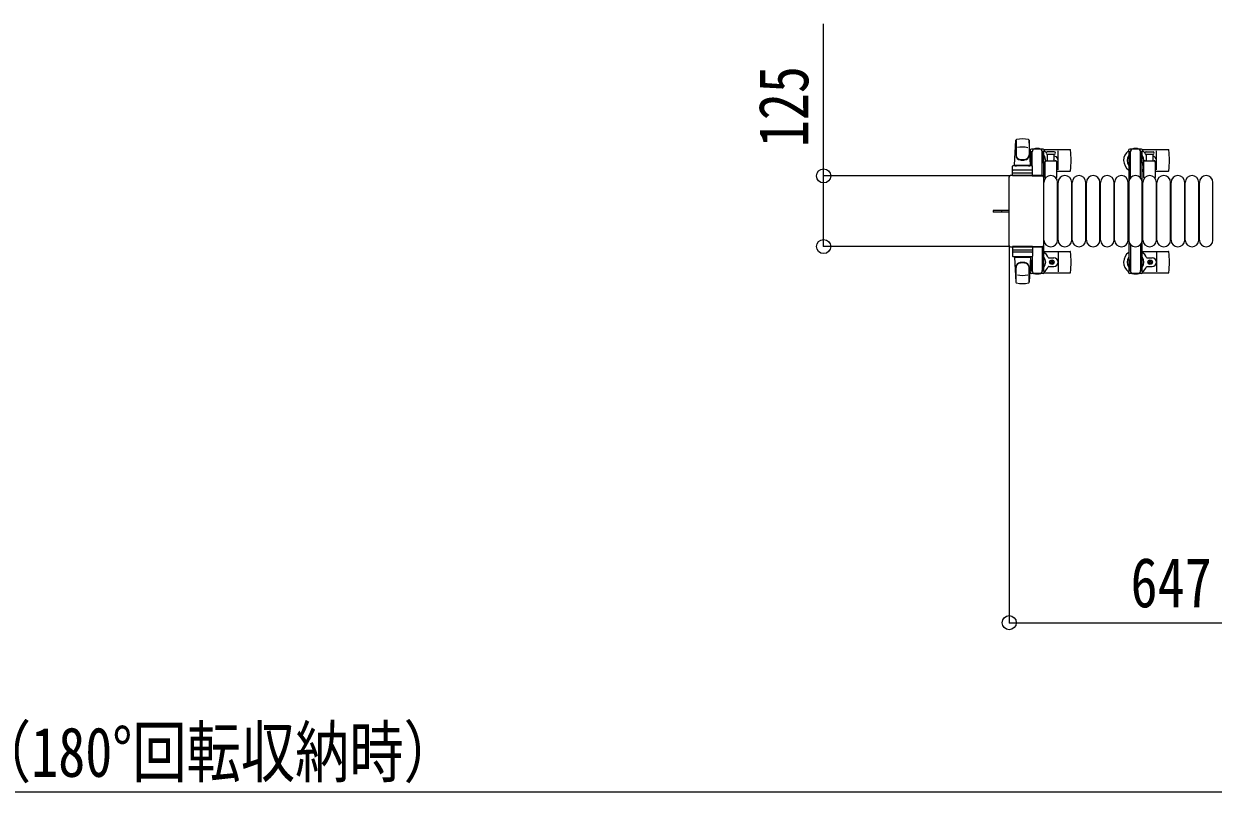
# Model space of a CAD drawing. Units: millimetres, scale not verified. Extents: x -16820 to 16820, y -11880 to 11880.
# Drawn here: x -1559 to 546, y 1302 to 2662 of the extents above; entities that cross this region are included whole.
import ezdxf
from ezdxf.enums import TextEntityAlignment as Align

# ---------------------------------------------------------------- set-up
doc = ezdxf.new("R2010")
doc.units = ezdxf.units.MM
doc.header["$LTSCALE"] = 50
for name, color, linetype in [('0-3_YKK_13', 4, 'Continuous'), ('0-4_YKK_A1', 4, 'Continuous'), ('0-5_YKK_D', 6, 'Continuous')]:
    doc.layers.add(name, color=color, linetype=linetype)
doc.styles.add('ＭＳ ゴシック', font='')
doc.styles.get('ＭＳ ゴシック').set_extended_font_data('MS Gothic')

msp = doc.modelspace()

# ---------------------------------------------------------------- linework, layer by layer
at = {"layer": '0-3_YKK_13'}
for p, q in [((194.08, 2411.5), (196.51, 2455.53)), ((196.58, 2455.11), (196.58, 2429.37)), ((219.58, 2455.88), (219.58, 2428.69)), ((222.08, 2411.5), (219.64, 2455.53)), ((223.28, 2431.7), (224.08, 2431.7)), ((223.28, 2421.19), (223.28, 2431.7)), ((224.88, 2415.2), (223.28, 2421.19)), ((244.38, 2440), (223.78, 2440)), ((224.08, 2418.2), (224.08, 2435.2)), ((225.08, 2410.37), (225.08, 2435)), ((243.08, 2435.2), (246.38, 2435.2)), ((243.08, 2392.5), (243.08, 2435)), ((243.27, 2415.2), (244.88, 2421.19)), ((244.08, 2418.2), (244.08, 2435.2)), ((244.88, 2431.7), (244.08, 2431.7)), ((244.88, 2421.19), (244.88, 2431.7)), ((246.11, 2439), (292.17, 2439)), ((246.38, 2435.2), (246.38, 2438)), ((251.83, 2431), (264.33, 2431)), ((252.58, 2419.5), (252.58, 2431)), ((263.58, 2431), (263.58, 2419.5)), ((271.08, 2403), (271.08, 2437)), ((397.28, 2431.7), (398.08, 2431.7)), ((397.28, 2421.19), (397.28, 2431.7)), ((398.88, 2415.2), (397.28, 2421.19)), ((418.38, 2440), (397.78, 2440)), ((398.08, 2418.2), (398.08, 2435.2)), ((399.08, 2388.94), (399.08, 2435)), ((417.08, 2435.2), (420.38, 2435.2)), ((417.08, 2388.94), (417.08, 2435)), ((417.27, 2415.2), (418.88, 2421.19)), ((418.08, 2418.2), (418.08, 2435.2)), ((418.88, 2431.7), (418.08, 2431.7)), ((418.88, 2421.19), (418.88, 2431.7)), ((420.11, 2439), (466.17, 2439)), ((420.38, 2435.2), (420.38, 2438)), ((426.83, 2435), (439.33, 2435)), ((426.83, 2431), (439.33, 2431)), ((427.58, 2419.5), (427.58, 2431)), ((438.58, 2431), (438.58, 2419.5)), ((445.08, 2403), (445.08, 2437)), ((190.58, 2392.5), (190.58, 2409.5)), ((224.58, 2410.5), (191.58, 2410.5)), ((224.58, 2402.5), (191.58, 2402.5)), ((194.08, 2411.5), (222.08, 2411.5)), ((195.08, 2410.5), (195.08, 2411.5)), ((195.08, 2411.5), (221.08, 2411.5)), ((195.08, 2410.5), (197.48, 2410.5)), ((218.68, 2410.5), (221.08, 2410.5)), ((221.08, 2410.5), (221.08, 2411.5)), ((224.88, 2415.2), (225.08, 2415.2)), ((225.58, 2392.5), (225.58, 2409.5)), ((243.27, 2415.2), (243.08, 2415.2)), ((246.08, 2401), (248.08, 2401)), ((248.08, 2389.67), (248.08, 2417.5)), ((250.08, 2419.5), (266.08, 2419.5)), ((268.08, 2417.5), (268.08, 2389.67)), ((268.08, 2401), (292.17, 2401)), ((398.88, 2415.2), (399.08, 2415.2)), ((417.27, 2415.2), (417.08, 2415.2)), ((420.08, 2401), (423.08, 2401)), ((423.08, 2389.67), (423.08, 2417.5)), ((425.08, 2419.5), (441.08, 2419.5)), ((443.08, 2417.5), (443.08, 2389.67)), ((443.08, 2401), (466.17, 2401)), ((184.08, 2390.5), (184.08, 2269.5)), ((184.08, 2390.5), (184.08, 2390.5)), ((243.08, 2393), (186.57, 2393)), ((186.57, 2393), (186.57, 2393)), ((225.58, 2392.5), (190.58, 2392.5)), ((191.52, 2398), (224.69, 2398)), ((225.08, 2392.5), (243.08, 2392.5)), ((243.08, 2393), (243.08, 2393)), ((245.58, 2269.5), (245.58, 2390.5)), ((245.58, 2390.5), (245.58, 2390.5)), ((246.08, 2279), (246.08, 2381)), ((270.08, 2279), (270.08, 2381)), ((271.08, 2279), (271.08, 2381)), ((295.08, 2279), (295.08, 2381)), ((296.08, 2279), (296.08, 2381)), ((320.08, 2279), (320.08, 2381)), ((321.08, 2279), (321.08, 2381)), ((345.08, 2279), (345.08, 2381)), ((346.08, 2279), (346.08, 2381)), ((370.08, 2279), (370.08, 2381)), ((371.08, 2279), (371.08, 2381)), ((395.08, 2279), (395.08, 2381)), ((396.08, 2279), (396.08, 2381)), ((420.08, 2279), (420.08, 2381)), ((421.08, 2279), (421.08, 2381)), ((445.08, 2279), (445.08, 2381)), ((446.08, 2279), (446.08, 2381)), ((470.08, 2279), (470.08, 2381)), ((471.08, 2279), (471.08, 2381)), ((495.08, 2279), (495.08, 2381)), ((496.08, 2279), (496.08, 2381)), ((520.08, 2279), (520.08, 2381)), ((521.08, 2279), (521.08, 2381)), ((545.08, 2279), (545.08, 2381)), ((156.08, 2331.5), (156.08, 2328.5)), ((171.58, 2328.5), (156.08, 2328.5)), ((170.93, 2331.5), (170.93, 2328.5)), ((184.08, 2328.5), (171.58, 2328.5)), ((184.08, 2269.5), (184.08, 2269.5)), ((186.57, 2267), (243.08, 2267)), ((186.57, 2267), (186.57, 2267)), ((225.58, 2267.5), (190.58, 2267.5)), ((190.58, 2267.5), (190.58, 2250.5)), ((191.52, 2262), (224.69, 2262)), ((224.58, 2257.5), (191.58, 2257.5)), ((225.08, 2267.5), (243.08, 2267.5)), ((225.58, 2267.5), (225.58, 2250.5)), ((243.08, 2267.5), (243.08, 2225)), ((243.08, 2267), (243.08, 2267)), ((245.58, 2269.5), (245.58, 2269.5)), ((246.08, 2259), (292.17, 2259)), ((271.08, 2257), (271.08, 2223)), ((399.08, 2271.06), (399.08, 2225)), ((417.08, 2271.06), (417.08, 2225)), ((420.08, 2259), (466.17, 2259)), ((445.08, 2257), (445.08, 2223)), ((224.58, 2249.5), (191.58, 2249.5)), ((194.08, 2248.5), (222.08, 2248.5)), ((194.08, 2248.5), (196.51, 2204.47)), ((195.08, 2249.5), (197.48, 2249.5)), ((195.08, 2249.5), (195.08, 2248.5)), ((195.08, 2248.5), (221.08, 2248.5)), ((218.68, 2249.5), (221.08, 2249.5)), ((222.08, 2248.5), (219.64, 2204.47)), ((221.08, 2249.5), (221.08, 2248.5)), ((224.88, 2244.8), (223.28, 2238.81)), ((223.28, 2238.81), (223.28, 2228.3)), ((224.08, 2241.8), (224.08, 2224.8)), ((224.88, 2244.8), (225.08, 2244.8)), ((225.08, 2249.63), (225.08, 2225)), ((243.27, 2244.8), (243.08, 2244.8)), ((243.27, 2244.8), (244.88, 2238.81)), ((244.08, 2241.8), (244.08, 2224.8)), ((244.88, 2238.81), (244.88, 2228.3)), ((254.37, 2247.5), (263.58, 2247.5)), ((254.37, 2232.5), (263.58, 2232.5)), ((258.76, 2239.56), (257.88, 2239.56)), ((261.4, 2240.44), (262.28, 2240.44)), ((398.88, 2244.8), (397.28, 2238.81)), ((397.28, 2238.81), (397.28, 2228.3)), ((398.08, 2241.8), (398.08, 2224.8)), ((398.88, 2244.8), (399.08, 2244.8)), ((417.27, 2244.8), (417.08, 2244.8)), ((417.27, 2244.8), (418.88, 2238.81)), ((418.08, 2241.8), (418.08, 2224.8)), ((418.88, 2238.81), (418.88, 2228.3)), ((428.37, 2247.5), (437.58, 2247.5)), ((428.37, 2232.5), (437.58, 2232.5)), ((432.76, 2239.56), (431.88, 2239.56)), ((435.4, 2240.44), (436.28, 2240.44)), ((196.58, 2204.89), (196.58, 2230.63)), ((219.58, 2204.12), (219.58, 2231.31)), ((223.28, 2228.3), (224.08, 2228.3)), ((244.38, 2220), (223.78, 2220)), ((243.08, 2224.8), (246.38, 2224.8)), ((244.88, 2228.3), (244.08, 2228.3)), ((246.11, 2221), (292.17, 2221)), ((246.38, 2224.8), (246.38, 2222)), ((397.28, 2228.3), (398.08, 2228.3)), ((418.38, 2220), (397.78, 2220)), ((417.08, 2224.8), (420.38, 2224.8)), ((418.88, 2228.3), (418.08, 2228.3)), ((420.11, 2221), (466.17, 2221)), ((420.38, 2224.8), (420.38, 2222))]:
    msp.add_line(p, q, dxfattribs=at)
for points in [[(221.78, 2438), (221.78, 2435.2), (225.08, 2435.2)], [(264.33, 2435), (258.08, 2435), (251.83, 2435)], [(395.78, 2438), (395.78, 2435.2), (399.08, 2435.2)], [(184.08, 2331.5), (171.58, 2331.5), (156.08, 2331.5)], [(257.88, 2239.56), (257.88, 2240.44), (258.76, 2240.44)], [(259.64, 2241.32), (259.64, 2242.2), (260.52, 2242.2), (260.52, 2241.32)], [(260.52, 2238.68), (260.52, 2237.8), (259.64, 2237.8), (259.64, 2238.68)], [(262.28, 2240.44), (262.28, 2239.56), (261.4, 2239.56)], [(431.88, 2239.56), (431.88, 2240.44), (432.76, 2240.44)], [(433.64, 2241.32), (433.64, 2242.2), (434.52, 2242.2), (434.52, 2241.32)], [(434.52, 2238.68), (434.52, 2237.8), (433.64, 2237.8), (433.64, 2238.68)], [(436.28, 2240.44), (436.28, 2239.56), (435.4, 2239.56)], [(221.78, 2222), (221.78, 2224.8), (225.08, 2224.8)], [(395.78, 2222), (395.78, 2224.8), (399.08, 2224.8)]]:
    msp.add_lwpolyline(points, dxfattribs=at)
for centre in [(260.08, 2240), (434.08, 2240)]:
    msp.add_circle(centre, 4, dxfattribs=at)
for centre, radius, start, end in [((198.01, 2455.44), 1.5, 101.97738, 176.83138), ((208.08, 2408), 50, 78.05356, 101.94644), ((208.08, 2408), 50, 78.02262, 101.94644), ((208.08, 2393.4), 50, 79.12335, 100.54947), ((218.14, 2455.44), 1.5, 3.16862, 78.02262), ((204.58, 2429.56), 8, 180, 263.72071), ((204.58, 2428.69), 8, 180, 263.72071), ((208.08, 2461.37), 40, 263.72071, 276.27929), ((211.58, 2429.56), 8, 276.27929, 0), ((211.58, 2428.69), 8, 276.27929, 0), ((234.08, 2420), 21, 125.85347, 129.53368), ((234.08, 2420), 15, 143.1301, 149.27754), ((223.78, 2438), 2, 90, 180), ((230.08, 2435), 5, 90, 180), ((234.08, 2420), 21, 72.24721, 107.75279), ((238.08, 2435), 5, 0, 90), ((244.38, 2438), 2, 0, 90), ((234.08, 2420), 15, 357.02005, 36.8699), ((234.08, 2420), 21, 40.83479, 54.14653), ((251.83, 2433), 2, 90, 180), ((251.83, 2433), 2, 180, 270), ((234.08, 2420), 21, 28.24251, 31.58821), ((263.58, 2420), 7.5, 306.86994, 90), ((260.08, 2420), 4, 352.81959, 28.95488), ((264.33, 2433), 2, 0, 90), ((264.33, 2433), 2, 270, 0), ((292.17, 2438), 1, 5.73917, 90), ((113.08, 2420), 181, 354.26083, 5.73917), ((408.08, 2420), 21, 125.85347, 235.1501), ((408.08, 2420), 15, 143.1301, 216.8699), ((397.78, 2438), 2, 90, 180), ((404.08, 2435), 5, 90, 180), ((408.08, 2420), 21, 72.24721, 107.75279), ((412.08, 2435), 5, 0, 90), ((418.38, 2438), 2, 0, 90), ((408.08, 2420), 15, 323.1301, 36.8699), ((408.08, 2420), 21, 36.9292, 54.14653), ((426.83, 2433), 2, 90, 180), ((426.83, 2433), 2, 180, 270), ((408.08, 2420), 21, 22.72842, 32.5406), ((428.37, 2428.5), 1, 202.72842, 217.66294), ((437.58, 2420), 7.5, 317.16663, 82.33771), ((439.33, 2433), 2, 0, 90), ((439.33, 2433), 2, 270, 0), ((466.17, 2438), 1, 5.73917, 90), ((287.08, 2420), 181, 354.26083, 5.73917), ((191.58, 2409.5), 1, 90, 180), ((191.58, 2401.5), 1, 90, 180), ((208.08, 2460.5), 40, 263.72071, 276.27929), ((224.58, 2409.5), 1, 0, 90), ((224.58, 2401.5), 1, 0, 90), ((234.08, 2420), 15, 323.1301, 338.96058), ((234.08, 2420), 21, 304.8499, 311.81033), ((250.08, 2417.5), 2, 90, 180), ((266.08, 2417.5), 2, 0, 90), ((292.17, 2402), 1, 270, 354.26083), ((408.08, 2420), 21, 304.8499, 315.58471), ((425.08, 2417.5), 2, 90, 180), ((441.08, 2417.5), 2, 0, 90), ((466.17, 2402), 1, 270, 354.26083), ((258.08, 2381), 12, 0, 180), ((249.08, 2389.67), 1, 180, 258.06047), ((267.08, 2389.67), 1, 281.93946, 0), ((283.08, 2381), 12, 0, 180), ((308.08, 2381), 12, 0, 180), ((333.08, 2381), 12, 0, 180), ((358.08, 2381), 12, 0, 180), ((383.08, 2381), 12, 0, 180), ((408.08, 2381), 12, 0, 180), ((433.08, 2381), 12, 0, 180), ((424.08, 2389.67), 1, 180, 258.06047), ((442.08, 2389.67), 1, 281.93946, 0), ((458.08, 2381), 12, 0, 180), ((483.08, 2381), 12, 0, 180), ((508.08, 2381), 12, 0, 180), ((533.08, 2381), 12, 0, 180), ((258.08, 2279), 12, 180, 0), ((283.08, 2279), 12, 180, 0), ((308.08, 2279), 12, 180, 0), ((333.08, 2279), 12, 180, 0), ((358.08, 2279), 12, 180, 0), ((383.08, 2279), 12, 180, 0), ((408.08, 2279), 12, 180, 0), ((433.08, 2279), 12, 180, 0), ((458.08, 2279), 12, 180, 0), ((483.08, 2279), 12, 180, 0), ((508.08, 2279), 12, 180, 0), ((533.08, 2279), 12, 180, 0), ((191.58, 2258.5), 1, 180, 270), ((224.58, 2258.5), 1, 270, 0), ((234.08, 2240), 21, 22.72842, 55.1501), ((292.17, 2258), 1, 5.73917, 90), ((113.08, 2240), 181, 354.26083, 5.73917), ((408.08, 2240), 21, 124.8499, 234.14653), ((408.08, 2240), 21, 22.72842, 55.1501), ((466.17, 2258), 1, 5.73917, 90), ((287.08, 2240), 181, 354.26083, 5.73917), ((191.58, 2250.5), 1, 180, 270), ((204.58, 2231.31), 8, 96.27929, 180), ((204.58, 2230.44), 8, 96.27929, 180), ((208.08, 2199.5), 40, 83.72071, 96.27929), ((208.08, 2198.63), 40, 83.72071, 96.27929), ((211.58, 2231.31), 8, 0, 83.72071), ((211.58, 2230.44), 8, 0, 83.72071), ((234.08, 2240), 15, 210.72246, 216.8699), ((224.58, 2250.5), 1, 270, 0), ((234.08, 2240), 15, 323.1301, 36.8699), ((234.08, 2240), 21, 305.85347, 337.27158), ((254.37, 2248.5), 1, 202.72842, 270), ((254.37, 2231.5), 1, 90, 157.27158), ((258.76, 2241.32), 0.88, 270, 0), ((258.76, 2238.68), 0.88, 0, 90), ((261.4, 2241.32), 0.88, 180, 270), ((261.4, 2238.68), 0.88, 90, 180), ((263.58, 2240), 7.5, 270, 90), ((408.08, 2240), 15, 143.1301, 216.8699), ((408.08, 2240), 15, 323.1301, 36.8699), ((408.08, 2240), 21, 305.85347, 337.27158), ((428.37, 2248.5), 1, 202.72842, 270), ((428.37, 2231.5), 1, 90, 157.27158), ((432.76, 2241.32), 0.88, 270, 0), ((432.76, 2238.68), 0.88, 0, 90), ((435.4, 2241.32), 0.88, 180, 270), ((435.4, 2238.68), 0.88, 90, 180), ((437.58, 2240), 7.5, 270, 90), ((208.08, 2266.6), 50, 259.45053, 280.87665), ((234.08, 2240), 21, 230.46632, 234.14653), ((223.78, 2222), 2, 180, 270), ((230.08, 2225), 5, 180, 270), ((234.08, 2240), 21, 252.24721, 287.75279), ((238.08, 2225), 5, 270, 0), ((244.38, 2222), 2, 270, 0), ((292.17, 2222), 1, 270, 354.26083), ((397.78, 2222), 2, 180, 270), ((404.08, 2225), 5, 180, 270), ((408.08, 2240), 21, 252.24721, 287.75279), ((412.08, 2225), 5, 270, 0), ((418.38, 2222), 2, 270, 0), ((466.17, 2222), 1, 270, 354.26083), ((198.01, 2204.56), 1.5, 183.16862, 258.02262), ((208.08, 2252), 50, 258.05356, 281.97738), ((208.08, 2252), 50, 258.05356, 281.94644), ((218.14, 2204.56), 1.5, 281.97738, 356.83138)]:
    msp.add_arc(centre, radius, start, end, dxfattribs=at)
for centre, major_axis, start_param, end_param in [((186.58, 2390.5), (1.77, -1.77), 2.358058, 3.9251274), ((243.07, 2390.5), (-1.77, -1.77), 2.358058, 3.9251274), ((186.58, 2269.5), (-1.77, -1.77), 5.4996506, 7.06672), ((243.07, 2269.5), (1.77, -1.77), 5.4996506, 7.06672)]:
    msp.add_ellipse(centre, major_axis=major_axis, ratio=0.997169, start_param=start_param, end_param=end_param, dxfattribs=at)
at = {"layer": '0-4_YKK_A1'}
for p, q in [((222.08, 2435), (222.08, 2410.5)), ((224.08, 2435), (222.08, 2435)), ((246.08, 2435), (244.08, 2435)), ((246.08, 2225), (246.08, 2435)), ((396.08, 2435), (396.08, 2225)), ((398.08, 2435), (396.08, 2435)), ((420.08, 2435), (418.08, 2435)), ((420.08, 2225), (420.08, 2435)), ((222.08, 2249.5), (222.08, 2225)), ((222.08, 2225), (225.08, 2225)), ((243.08, 2225), (246.08, 2225)), ((396.08, 2225), (399.08, 2225)), ((417.08, 2225), (420.08, 2225))]:
    msp.add_line(p, q, dxfattribs=at)
at = {"layer": '0-5_YKK_D'}
for p, q in [((185.58, 2392.5), (-144.92, 2392.5)), ((185.58, 2267.5), (-144.92, 2267.5)), ((184.58, 2268.5), (184.58, 1601)), ((184.58, 1602), (831.58, 1602)), ((831.58, 1302), (-3129.42, 1302))]:
    msp.add_line(p, q, dxfattribs=at)
msp.add_lwpolyline([(-143.92, 2267.5), (-143.92, 2392.5), (-143.92, 2661.7)], dxfattribs=at)
for centre in [(-143.92, 2392.5), (-143.92, 2267.5), (184.58, 1602)]:
    msp.add_circle(centre, 12.5, dxfattribs=at)

# ---------------------------------------------------------------- texts
at = {"layer": '0-5_YKK_D', "style": 'ＭＳ ゴシック', "width": 0.8}
msp.add_text('125', height=87.98, rotation=90, dxfattribs=at).set_placement((-144.72, 2443.3), align=Align.BOTTOM_LEFT)
for s, p in [('647', (399.28, 1602.8)), ('K=3961（180°回転収納時）', (-1929.72, 1302.8))]:
    msp.add_text(s, height=87.98, dxfattribs=at).set_placement(p, align=Align.BOTTOM_LEFT)

doc.saveas('drawing.dxf')
